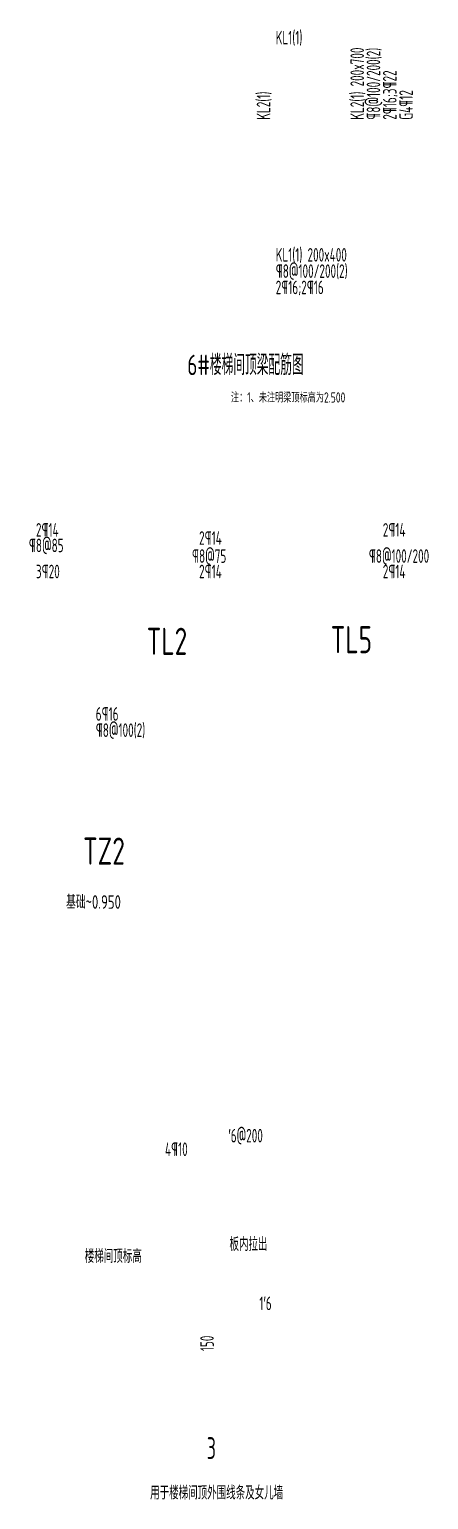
# Model space of a CAD drawing. Extents: x 2468086 to 6957054, y -3413633 to -667223.
# Drawn here: x 5100606 to 5115309, y -1378359 to -1324212 of the extents above; entities that cross this region are included whole.
import ezdxf
from ezdxf.enums import TextEntityAlignment as Align

# ---------------------------------------------------------------- set-up
doc = ezdxf.new("R2010")
doc.units = 0
doc.header["$LTSCALE"] = 100
doc.header["$MEASUREMENT"] = 0
doc.layers.get('0').update_dxf_attribs({"linetype": 'CONTINUOUS'})
doc.layers.add('水平标注', color=2, linetype='CONTINUOUS')
doc.layers.add('轴线__尺寸数字', color=7, linetype='CONTINUOUS')
doc.styles.add('GB', font='gbxwxt.shx', dxfattribs={"width": 0.7, "height": 500, "bigfont": 'gbhzfs.shx'})

msp = doc.modelspace()

# ---------------------------------------------------------------- texts
at = {"ltscale": 0.1, "style": 'GB', "width": 0.8}
for s, height, p in [('注：1、未注明梁顶标高为2.500', 375, (5108028.3, -1337954.6)), ('基础~0.950', 500, (5101957.1, -1356600.5))]:
    msp.add_text(s, height=height, dxfattribs=at).set_placement(p)
at = {"style": 'GB', "width": 0.7}
for s, height, p in [('2¶14', 500, (5100846.8, -1342894.3)), ('2¶14', 500, (5106855.9, -1343194.3)), ('2¶14', 500, (5113622.7, -1342894.3)), ('¶8@85', 500, (5100584.5, -1343466.7)), ('¶8@75', 500, (5106593.6, -1343858.9)), ('¶8@100/200', 500, (5113107, -1343858.9)), ('3¶20', 500, (5100846.8, -1344426.8)), ('2¶14', 500, (5106855.9, -1344426.8)), ('2¶14', 500, (5113622.7, -1344426.8)), ('6¶16', 500, (5103049.4, -1349673.2)), ('¶8@100(2)', 500, (5103049.4, -1350271.4)), ('板内拉出', 500, (5107975, -1369202.3)), ('楼梯间顶标高', 500, (5102645.3, -1369643.3)), ('1′6', 500, (5109077.1, -1371382.8)), ('3', 800, (5107139.9, -1376862.2)), ('用于楼梯间顶外围线条及女儿墙', 500, (5105053.2, -1378355.8))]:
    msp.add_text(s, height=height, dxfattribs=at).set_placement(p)
for s, p in [('′6@200', (5107934, -1365355)), ('4¶10', (5105600.2, -1365854.8))]:
    msp.add_text(s, height=500, dxfattribs=at).set_placement(p, align=Align.BOTTOM_LEFT)
msp.add_text('150', height=500, rotation=90, dxfattribs=at).set_placement((5107398.9, -1372889.3))
at = {"layer": '水平标注', "style": 'GB', "width": 0.7}
for s, p in [('KL1(1)  ', (5109678.2, -1324764.6)), ('KL1(1) 200x400', (5109678.2, -1332764.6)), ('¶8@100/200(2)', (5109678.2, -1333364.6)), ('2¶16;2¶16', (5109678.2, -1333964.6))]:
    msp.add_text(s, height=500, dxfattribs=at).set_placement(p)
for s, p in [('KL2(1) 200x700', (5112928.8, -1327538.7)), ('¶8@100/200(2)', (5113528.8, -1327538.7)), ('2¶16;3¶22 ', (5114128.8, -1327538.7)), ('KL2(1) ', (5109478.8, -1327538.7)), ('G4¶12', (5114728.8, -1327538.7))]:
    msp.add_text(s, height=500, rotation=90, dxfattribs=at).set_placement(p)
at = {"layer": '轴线__尺寸数字', "style": 'GB', "width": 0.8}
for s, height, p in [('6#楼梯间顶梁配筋图', 750, (5106422.3, -1336944.7)), ('TL2', 1000, (5104926.6, -1347249.3)), ('TL5', 1000, (5111703.1, -1347187.2)), ('TZ2', 1000, (5102582.6, -1354976))]:
    msp.add_text(s, height=height, dxfattribs=at).set_placement(p)

doc.saveas('drawing.dxf')
